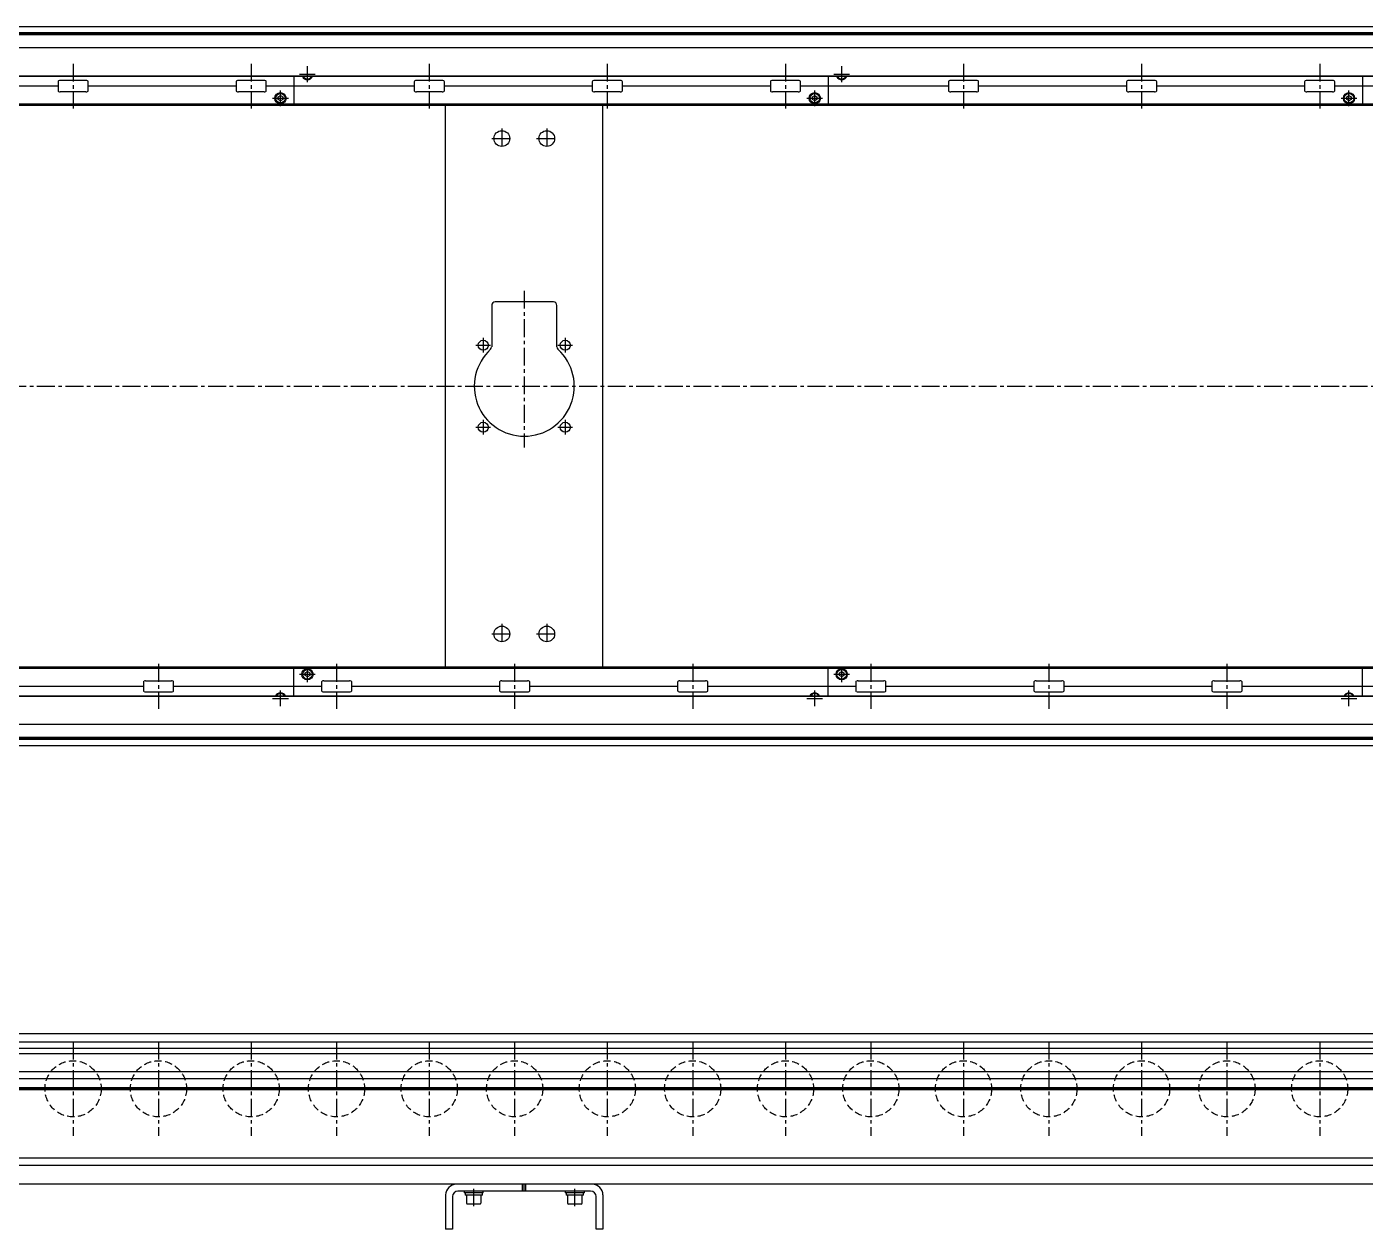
# Model space of a CAD drawing. Extents: x -10 to 4758, y -8 to 1151.
# Drawn here: x 1163 to 2355, y 28 to 1098 of the extents above; entities that cross this region are included whole.
import ezdxf

# ---------------------------------------------------------------- set-up
doc = ezdxf.new("R2010")
doc.units = 0
doc.header["$LTSCALE"] = 0.5
doc.linetypes.add('CENTER', pattern=[50.8, 31.75, -6.35, 6.35, -6.35])
doc.linetypes.add('DASHED', pattern=[19.05, 12.7, -6.35])
for name, color, linetype in [('MSM_CENTER', 1, 'CENTER'), ('MSM_CONTINUOUS', 7, 'CONTINUOUS'), ('MSM_DASHED', 4, 'DASHED')]:
    doc.layers.add(name, color=color, linetype=linetype)

msp = doc.modelspace()

# ---------------------------------------------------------------- linework, layer by layer
at = {"layer": 'MSM_CENTER'}
for p, q in [((1204.7, 1065.5), (1204.7, 1025.5)), ((1363.2, 1065.5), (1363.2, 1025.5)), ((1413.3, 1049.2), (1413.3, 1063.3)), ((1521.7, 1065.5), (1521.7, 1025.5)), ((1680.2, 1065.5), (1680.2, 1025.5)), ((1838.8, 1065.5), (1838.8, 1025.5)), ((1888.8, 1049.2), (1888.8, 1063.3)), ((1997.2, 1065.5), (1997.2, 1025.5)), ((2155.7, 1065.5), (2155.7, 1025.5)), ((2314.2, 1065.5), (2314.2, 1025.5)), ((1406.3, 1056.2), (1420.3, 1056.2)), ((1881.8, 1056.2), (1895.8, 1056.2)), ((1389.3, 1027.7), (1389.3, 1041.8)), ((1864.8, 1027.7), (1864.8, 1041.8)), ((2340.3, 1027.7), (2340.3, 1041.8)), ((1382.3, 1034.8), (1396.3, 1034.8)), ((1857.8, 1034.8), (1871.8, 1034.8)), ((2333.3, 1034.8), (2347.3, 1034.8)), ((1586.3, 1007.9), (1586.3, 989.9)), ((1626.3, 1007.9), (1626.3, 989.9)), ((1577.3, 998.9), (1595.3, 998.9)), ((1617.3, 998.9), (1635.3, 998.9)), ((1606.3, 863.4), (1606.3, 723.9)), ((1563.3, 814.9), (1576.3, 814.9)), ((1569.8, 821.4), (1569.8, 808.4)), ((1636.3, 814.9), (1649.3, 814.9)), ((1642.8, 821.4), (1642.8, 808.4)), ((359.8, 778.4), (3950.9, 778.4)), ((1563.3, 741.9), (1576.3, 741.9)), ((1569.8, 748.4), (1569.8, 735.4)), ((1636.3, 741.9), (1649.3, 741.9)), ((1642.8, 748.4), (1642.8, 735.4)), ((1586.3, 566.9), (1586.3, 548.9)), ((1626.3, 566.9), (1626.3, 548.9)), ((1577.3, 557.9), (1595.3, 557.9)), ((1617.3, 557.9), (1635.3, 557.9)), ((1280.7, 531.3), (1280.7, 491.3)), ((1413.3, 515), (1413.3, 529)), ((1439.2, 531.3), (1439.2, 491.3)), ((1597.7, 531.3), (1597.7, 491.3)), ((1756.2, 531.3), (1756.2, 491.3)), ((1888.8, 515), (1888.8, 529)), ((1914.7, 531.3), (1914.7, 491.3)), ((2073.2, 531.3), (2073.2, 491.3)), ((2231.7, 531.3), (2231.7, 491.3)), ((1406.3, 522), (1420.3, 522)), ((1881.8, 522), (1895.8, 522)), ((1382.3, 500.5), (1396.3, 500.5)), ((1389.3, 493.5), (1389.3, 507.5)), ((1857.8, 500.5), (1871.8, 500.5)), ((1864.8, 493.5), (1864.8, 507.5)), ((2333.3, 500.5), (2347.3, 500.5)), ((2340.3, 493.5), (2340.3, 507.5)), ((1204.7, 195), (1204.7, 111)), ((1280.7, 195), (1280.7, 111)), ((1363.2, 195), (1363.2, 111)), ((1439.2, 195), (1439.2, 111)), ((1521.7, 195), (1521.7, 111)), ((1597.7, 195), (1597.7, 111)), ((1680.2, 195), (1680.2, 111)), ((1756.2, 195), (1756.2, 111)), ((1838.8, 195), (1838.8, 111)), ((1914.7, 195), (1914.7, 111)), ((1997.2, 195), (1997.2, 111)), ((2073.2, 195), (2073.2, 111)), ((2155.7, 195), (2155.7, 111)), ((2231.7, 195), (2231.7, 111)), ((2314.2, 195), (2314.2, 111)), ((367.2, 153), (3941.2, 153)), ((1561.3, 48.4), (1561.3, 64)), ((1651.3, 48.4), (1651.3, 64))]:
    msp.add_line(p, q, dxfattribs=at)
at = {"layer": 'MSM_CONTINUOUS'}
for p, q in [((3940.8, 1098.4), (370.7, 1098.4)), ((3939.2, 1098.3), (372.2, 1098.3)), ((3914.6, 1092.9), (396.9, 1092.9)), ((3914.6, 1091.2), (396.9, 1091.2)), ((3914.5, 1092), (397, 1092)), ((3939.2, 1079.5), (372.2, 1079.5)), ((3939.2, 1054.1), (372.2, 1054.1)), ((3939.2, 1054.5), (422.2, 1054.5)), ((1191.3, 1049.5), (1191.3, 1041.5)), ((1216.2, 1050.5), (1193.3, 1050.5)), ((1218.2, 1041.5), (1218.2, 1049.5)), ((1349.8, 1049.5), (1349.8, 1041.5)), ((1374.7, 1050.5), (1351.8, 1050.5)), ((1376.7, 1041.5), (1376.7, 1049.5)), ((1401.3, 1054.1), (1401.3, 1029.4)), ((1413.3, 1053.9), (1412.9, 1054.1)), ((1413.6, 1054.1), (1413.3, 1053.9)), ((1508.3, 1049.5), (1508.3, 1041.5)), ((1533.2, 1050.5), (1510.3, 1050.5)), ((1535.2, 1041.5), (1535.2, 1049.5)), ((1666.8, 1049.5), (1666.8, 1041.5)), ((1691.7, 1050.5), (1668.8, 1050.5)), ((1693.7, 1041.5), (1693.7, 1049.5)), ((1825.3, 1049.5), (1825.3, 1041.5)), ((1850.2, 1050.5), (1827.3, 1050.5)), ((1852.2, 1041.5), (1852.2, 1049.5)), ((1876.8, 1054.1), (1876.8, 1029.4)), ((1888.8, 1053.9), (1888.4, 1054.1)), ((1889.1, 1054.1), (1888.8, 1053.9)), ((1983.8, 1049.5), (1983.8, 1041.5)), ((2008.7, 1050.5), (1985.8, 1050.5)), ((2010.7, 1041.5), (2010.7, 1049.5)), ((2142.3, 1049.5), (2142.3, 1041.5)), ((2167.2, 1050.5), (2144.3, 1050.5)), ((2169.2, 1041.5), (2169.2, 1049.5)), ((2300.8, 1049.5), (2300.8, 1041.5)), ((2325.7, 1050.5), (2302.8, 1050.5)), ((2327.7, 1041.5), (2327.7, 1049.5)), ((2352.3, 1054.1), (2352.3, 1029.4)), ((1191.3, 1045.5), (1059.7, 1045.5)), ((1216.2, 1040.5), (1193.3, 1040.5)), ((1349.8, 1045.5), (1218.2, 1045.5)), ((1374.7, 1040.5), (1351.8, 1040.5)), ((1508.3, 1045.5), (1376.7, 1045.5)), ((1387.3, 1035.9), (1389.3, 1037.1)), ((1389.3, 1037.1), (1391.3, 1035.9)), ((1533.2, 1040.5), (1510.3, 1040.5)), ((1666.8, 1045.5), (1535.2, 1045.5)), ((1691.7, 1040.5), (1668.8, 1040.5)), ((1825.3, 1045.5), (1693.7, 1045.5)), ((1850.2, 1040.5), (1827.3, 1040.5)), ((1983.8, 1045.5), (1852.2, 1045.5)), ((1862.8, 1035.9), (1864.8, 1037.1)), ((1864.8, 1037.1), (1866.8, 1035.9)), ((2008.7, 1040.5), (1985.8, 1040.5)), ((2142.3, 1045.5), (2010.7, 1045.5)), ((2167.2, 1040.5), (2144.3, 1040.5)), ((2300.8, 1045.5), (2169.2, 1045.5)), ((2325.7, 1040.5), (2302.8, 1040.5)), ((2459.3, 1045.5), (2327.7, 1045.5)), ((2338.3, 1035.9), (2340.3, 1037.1)), ((2340.3, 1037.1), (2342.3, 1035.9)), ((3937.3, 1029.4), (450.3, 1029.4)), ((3940.8, 1028.4), (450.3, 1028.4)), ((1387.3, 1033.6), (1387.3, 1035.9)), ((1389.3, 1032.4), (1387.3, 1033.6)), ((1391.3, 1033.6), (1389.3, 1032.4)), ((1391.3, 1035.9), (1391.3, 1033.6)), ((1536.3, 528.4), (1536.3, 1028.4)), ((1676.3, 528.4), (1676.3, 1028.4)), ((1862.8, 1033.6), (1862.8, 1035.9)), ((1864.8, 1032.4), (1862.8, 1033.6)), ((1866.8, 1033.6), (1864.8, 1032.4)), ((1866.8, 1035.9), (1866.8, 1033.6)), ((2338.3, 1033.6), (2338.3, 1035.9)), ((2340.3, 1032.4), (2338.3, 1033.6)), ((2342.3, 1033.6), (2340.3, 1032.4)), ((2342.3, 1035.9), (2342.3, 1033.6)), ((1577.3, 850.4), (1577.3, 813.5)), ((1632.3, 853.4), (1580.3, 853.4)), ((1635.3, 813.5), (1635.3, 850.4)), ((3940.8, 528.4), (450.3, 528.4)), ((450.3, 527.4), (3937.3, 527.4)), ((1401.3, 502.6), (1401.3, 527.4)), ((1411.3, 523.2), (1413.3, 524.4)), ((1413.3, 524.4), (1415.3, 523.2)), ((1876.8, 502.6), (1876.8, 527.4)), ((1886.8, 523.2), (1888.8, 524.4)), ((1888.8, 524.4), (1890.8, 523.2)), ((2352.3, 502.6), (2352.3, 527.4)), ((1267.3, 515.3), (1267.3, 507.3)), ((1269.3, 516.3), (1292.2, 516.3)), ((1294.2, 507.3), (1294.2, 515.3)), ((1411.3, 520.9), (1411.3, 523.2)), ((1413.3, 519.7), (1411.3, 520.9)), ((1415.3, 520.9), (1413.3, 519.7)), ((1415.3, 523.2), (1415.3, 520.9)), ((1425.8, 515.3), (1425.8, 507.3)), ((1427.8, 516.3), (1450.7, 516.3)), ((1452.7, 507.3), (1452.7, 515.3)), ((1584.3, 515.3), (1584.3, 507.3)), ((1586.3, 516.3), (1609.2, 516.3)), ((1611.2, 507.3), (1611.2, 515.3)), ((1742.8, 515.3), (1742.8, 507.3)), ((1744.8, 516.3), (1767.7, 516.3)), ((1769.7, 507.3), (1769.7, 515.3)), ((1886.8, 520.9), (1886.8, 523.2)), ((1888.8, 519.7), (1886.8, 520.9)), ((1890.8, 520.9), (1888.8, 519.7)), ((1890.8, 523.2), (1890.8, 520.9)), ((1901.3, 515.3), (1901.3, 507.3)), ((1903.3, 516.3), (1926.2, 516.3)), ((1928.2, 507.3), (1928.2, 515.3)), ((2059.8, 515.3), (2059.8, 507.3)), ((2061.8, 516.3), (2084.7, 516.3)), ((2086.7, 507.3), (2086.7, 515.3)), ((2218.3, 515.3), (2218.3, 507.3)), ((2220.3, 516.3), (2243.2, 516.3)), ((2245.2, 507.3), (2245.2, 515.3)), ((3939.2, 502.6), (372.2, 502.6)), ((3939.2, 502.2), (422.2, 502.2)), ((1135.7, 511.3), (1267.3, 511.3)), ((1269.3, 506.3), (1292.2, 506.3)), ((1294.2, 511.3), (1425.8, 511.3)), ((1388.9, 502.6), (1389.3, 502.9)), ((1389.3, 502.9), (1389.6, 502.6)), ((1427.8, 506.3), (1450.7, 506.3)), ((1452.7, 511.3), (1584.3, 511.3)), ((1586.3, 506.3), (1609.2, 506.3)), ((1611.2, 511.3), (1742.8, 511.3)), ((1744.8, 506.3), (1767.7, 506.3)), ((1769.7, 511.3), (1901.3, 511.3)), ((1864.4, 502.6), (1864.8, 502.9)), ((1864.8, 502.9), (1865.1, 502.6)), ((1903.3, 506.3), (1926.2, 506.3)), ((1928.2, 511.3), (2059.8, 511.3)), ((2061.8, 506.3), (2084.7, 506.3)), ((2086.7, 511.3), (2218.3, 511.3)), ((2220.3, 506.3), (2243.2, 506.3)), ((2245.2, 511.3), (2376.8, 511.3)), ((2339.9, 502.6), (2340.3, 502.9)), ((2340.3, 502.9), (2340.6, 502.6)), ((3939.2, 477.2), (372.2, 477.2)), ((3914.6, 465.6), (396.9, 465.6)), ((3914.5, 464.7), (397, 464.7)), ((3940.8, 458.4), (370.7, 458.4)), ((3939.2, 458.4), (372.2, 458.4)), ((3914.6, 463.9), (396.9, 463.9)), ((3939.2, 202), (372.2, 202)), ((3939.2, 194.6), (674.4, 194.6)), ((3823.2, 189), (676.6, 189)), ((3823.2, 184), (678.6, 184)), ((3723.2, 168.2), (667.2, 168.2)), ((3723.2, 161.8), (682.2, 161.8)), ((3723.2, 153.9), (682.2, 153.9)), ((3723.2, 153), (682.2, 153)), ((3723.2, 152.1), (682.2, 152.1)), ((3723.2, 84.8), (679.7, 84.8)), ((3723.2, 91.3), (682.2, 91.3)), ((3940.8, 68), (472.2, 68)), ((1665.3, 62), (1547.3, 62)), ((1552.8, 62), (1552.8, 60.4)), ((1569.8, 60.4), (1552.8, 60.4)), ((1553.6, 60.4), (1553.6, 58.4)), ((1569, 58.4), (1569, 60.4)), ((1569.8, 60.4), (1569.8, 62)), ((1604.8, 62), (1604.8, 68)), ((1606.3, 62), (1606.3, 68)), ((1607.8, 62), (1607.8, 68)), ((1642.8, 62), (1642.8, 60.4)), ((1659.8, 60.4), (1642.8, 60.4)), ((1643.6, 60.4), (1643.6, 58.4)), ((1659, 58.4), (1659, 60.4)), ((1659.8, 60.4), (1659.8, 62)), ((1536.3, 58.5), (1536.3, 28)), ((1542.3, 57), (1542.3, 28)), ((1569, 58.4), (1553.6, 58.4)), ((1554.8, 58.4), (1554.8, 51.2)), ((1566.9, 50.4), (1555.6, 50.4)), ((1567.8, 51.2), (1567.8, 58.4)), ((1659, 58.4), (1643.6, 58.4)), ((1644.8, 58.4), (1644.8, 51.2)), ((1656.9, 50.4), (1645.6, 50.4)), ((1657.8, 51.2), (1657.8, 58.4)), ((1670.3, 28), (1670.3, 57)), ((1676.3, 58.5), (1676.3, 28)), ((1542.3, 28), (1536.3, 28)), ((1676.3, 28), (1670.3, 28))]:
    msp.add_line(p, q, dxfattribs=at)
for centre, radius in [((1389.3, 1034.8), 5), ((1389.3, 1034.8), 4.25), ((1864.8, 1034.8), 5), ((1864.8, 1034.8), 4.25), ((2340.3, 1034.8), 5), ((2340.3, 1034.8), 4.25), ((1586.3, 998.9), 7), ((1626.3, 998.9), 7), ((1569.8, 814.9), 4.5), ((1642.8, 814.9), 4.5), ((1569.8, 741.9), 4.5), ((1642.8, 741.9), 4.5), ((1586.3, 557.9), 7), ((1626.3, 557.9), 7), ((1413.3, 522), 5), ((1413.3, 522), 4.25), ((1888.8, 522), 5), ((1888.8, 522), 4.25)]:
    msp.add_circle(centre, radius, dxfattribs=at)
for centre, radius, start, end in [((1192.2, 1049.4), 0.882, 115.5328, 172.1027), ((1193.3, 1047.1), 3.41, 89.6687, 115.2454), ((1216.2, 1047.1), 3.41, 64.7546, 90.3313), ((1217.3, 1049.4), 0.882, 7.8973, 64.4672), ((1350.7, 1049.4), 0.882, 115.5328, 172.1027), ((1351.8, 1047.1), 3.41, 89.6687, 115.2454), ((1374.7, 1047.1), 3.41, 64.7546, 90.3313), ((1375.8, 1049.4), 0.882, 7.8973, 64.4672), ((1413.3, 1056.2), 5, 204.8346, 335.1654), ((1413.3, 1056.2), 4.25, 209.6116, 330.3884), ((1509.2, 1049.4), 0.882, 115.5328, 172.1027), ((1510.3, 1047.1), 3.41, 89.6687, 115.2454), ((1533.2, 1047.1), 3.41, 64.7546, 90.3313), ((1534.3, 1049.4), 0.882, 7.8973, 64.4672), ((1667.7, 1049.4), 0.882, 115.5328, 172.1027), ((1668.8, 1047.1), 3.41, 89.6687, 115.2454), ((1691.7, 1047.1), 3.41, 64.7546, 90.3313), ((1692.8, 1049.4), 0.882, 7.8973, 64.4672), ((1826.2, 1049.4), 0.882, 115.5328, 172.1027), ((1827.3, 1047.1), 3.41, 89.6687, 115.2454), ((1850.2, 1047.1), 3.41, 64.7546, 90.3313), ((1851.3, 1049.4), 0.882, 7.8973, 64.4672), ((1888.8, 1056.2), 5, 204.8346, 335.1654), ((1888.8, 1056.2), 4.25, 209.6116, 330.3884), ((1984.7, 1049.4), 0.882, 115.5328, 172.1027), ((1985.8, 1047.1), 3.41, 89.6687, 115.2454), ((2008.7, 1047.1), 3.41, 64.7546, 90.3313), ((2009.8, 1049.4), 0.882, 7.8973, 64.4672), ((2143.2, 1049.4), 0.882, 115.5328, 172.1027), ((2144.3, 1047.1), 3.41, 89.6687, 115.2454), ((2167.2, 1047.1), 3.41, 64.7546, 90.3313), ((2168.3, 1049.4), 0.882, 7.8973, 64.4672), ((2301.7, 1049.4), 0.882, 115.5328, 172.1027), ((2302.8, 1047.1), 3.41, 89.6687, 115.2454), ((2325.7, 1047.1), 3.41, 64.7546, 90.3313), ((2326.8, 1049.4), 0.882, 7.8973, 64.4672), ((1192.2, 1041.6), 0.882, 187.8973, 244.4672), ((1193.3, 1043.9), 3.41, 244.7546, 270.3313), ((1216.2, 1043.9), 3.41, 269.6687, 295.2454), ((1217.3, 1041.6), 0.882, 295.5328, 352.1027), ((1350.7, 1041.6), 0.882, 187.8973, 244.4672), ((1351.8, 1043.9), 3.41, 244.7546, 270.3313), ((1374.7, 1043.9), 3.41, 269.6687, 295.2454), ((1375.8, 1041.6), 0.882, 295.5328, 352.1027), ((1509.2, 1041.6), 0.882, 187.8973, 244.4672), ((1510.3, 1043.9), 3.41, 244.7546, 270.3313), ((1533.2, 1043.9), 3.41, 269.6687, 295.2454), ((1534.3, 1041.6), 0.882, 295.5328, 352.1027), ((1667.7, 1041.6), 0.882, 187.8973, 244.4672), ((1668.8, 1043.9), 3.41, 244.7546, 270.3313), ((1691.7, 1043.9), 3.41, 269.6687, 295.2454), ((1692.8, 1041.6), 0.882, 295.5328, 352.1027), ((1826.2, 1041.6), 0.882, 187.8973, 244.4672), ((1827.3, 1043.9), 3.41, 244.7546, 270.3313), ((1850.2, 1043.9), 3.41, 269.6687, 295.2454), ((1851.3, 1041.6), 0.882, 295.5328, 352.1027), ((1984.7, 1041.6), 0.882, 187.8973, 244.4672), ((1985.8, 1043.9), 3.41, 244.7546, 270.3313), ((2008.7, 1043.9), 3.41, 269.6687, 295.2454), ((2009.8, 1041.6), 0.882, 295.5328, 352.1027), ((2143.2, 1041.6), 0.882, 187.8973, 244.4672), ((2144.3, 1043.9), 3.41, 244.7546, 270.3313), ((2167.2, 1043.9), 3.41, 269.6687, 295.2454), ((2168.3, 1041.6), 0.882, 295.5328, 352.1027), ((2301.7, 1041.6), 0.882, 187.8973, 244.4672), ((2302.8, 1043.9), 3.41, 244.7546, 270.3313), ((2325.7, 1043.9), 3.41, 269.6687, 295.2454), ((2326.8, 1041.6), 0.882, 295.5328, 352.1027), ((1580.3, 850.4), 3, 90, 180), ((1632.3, 850.4), 3, 0, 90), ((1606.3, 778.4), 44.5, 132.3521, 47.6479), ((1574.2, 813.5), 3, 312.3521, 360), ((1638.3, 813.5), 3, 180, 227.6479), ((1268.2, 515.2), 0.882, 115.5328, 172.1027), ((1269.3, 512.9), 3.41, 89.6687, 115.2454), ((1292.2, 512.9), 3.41, 64.7546, 90.3313), ((1293.3, 515.2), 0.882, 7.8973, 64.4672), ((1426.7, 515.2), 0.882, 115.5328, 172.1027), ((1427.8, 512.9), 3.41, 89.6687, 115.2454), ((1450.7, 512.9), 3.41, 64.7546, 90.3313), ((1451.8, 515.2), 0.882, 7.8973, 64.4672), ((1585.2, 515.2), 0.882, 115.5328, 172.1027), ((1586.3, 512.9), 3.41, 89.6687, 115.2454), ((1609.2, 512.9), 3.41, 64.7546, 90.3313), ((1610.3, 515.2), 0.882, 7.8973, 64.4672), ((1743.7, 515.2), 0.882, 115.5328, 172.1027), ((1744.8, 512.9), 3.41, 89.6687, 115.2454), ((1767.7, 512.9), 3.41, 64.7546, 90.3313), ((1768.8, 515.2), 0.882, 7.8973, 64.4672), ((1902.2, 515.2), 0.882, 115.5328, 172.1027), ((1903.3, 512.9), 3.41, 89.6687, 115.2454), ((1926.2, 512.9), 3.41, 64.7546, 90.3313), ((1927.3, 515.2), 0.882, 7.8973, 64.4672), ((2060.7, 515.2), 0.882, 115.5328, 172.1027), ((2061.8, 512.9), 3.41, 89.6687, 115.2454), ((2084.7, 512.9), 3.41, 64.7546, 90.3313), ((2085.8, 515.2), 0.882, 7.8973, 64.4672), ((2219.2, 515.2), 0.882, 115.5328, 172.1027), ((2220.3, 512.9), 3.41, 89.6687, 115.2454), ((2243.2, 512.9), 3.41, 64.7546, 90.3313), ((2244.3, 515.2), 0.882, 7.8973, 64.4672), ((1268.2, 507.4), 0.882, 187.8973, 244.4672), ((1269.3, 509.7), 3.41, 244.7546, 270.3313), ((1292.2, 509.7), 3.41, 269.6687, 295.2454), ((1293.3, 507.4), 0.882, 295.5328, 352.1027), ((1389.3, 500.5), 5, 24.8346, 155.1654), ((1389.3, 500.5), 4.25, 29.6116, 150.3884), ((1426.7, 507.4), 0.882, 187.8973, 244.4672), ((1427.8, 509.7), 3.41, 244.7546, 270.3313), ((1450.7, 509.7), 3.41, 269.6687, 295.2454), ((1451.8, 507.4), 0.882, 295.5328, 352.1027), ((1585.2, 507.4), 0.882, 187.8973, 244.4672), ((1586.3, 509.7), 3.41, 244.7546, 270.3313), ((1609.2, 509.7), 3.41, 269.6687, 295.2454), ((1610.3, 507.4), 0.882, 295.5328, 352.1027), ((1743.7, 507.4), 0.882, 187.8973, 244.4672), ((1744.8, 509.7), 3.41, 244.7546, 270.3313), ((1767.7, 509.7), 3.41, 269.6687, 295.2454), ((1768.8, 507.4), 0.882, 295.5328, 352.1027), ((1864.8, 500.5), 5, 24.8346, 155.1654), ((1864.8, 500.5), 4.25, 29.6116, 150.3884), ((1902.2, 507.4), 0.882, 187.8973, 244.4672), ((1903.3, 509.7), 3.41, 244.7546, 270.3313), ((1926.2, 509.7), 3.41, 269.6687, 295.2454), ((1927.3, 507.4), 0.882, 295.5328, 352.1027), ((2060.7, 507.4), 0.882, 187.8973, 244.4672), ((2061.8, 509.7), 3.41, 244.7546, 270.3313), ((2084.7, 509.7), 3.41, 269.6687, 295.2454), ((2085.8, 507.4), 0.882, 295.5328, 352.1027), ((2219.2, 507.4), 0.882, 187.8973, 244.4672), ((2220.3, 509.7), 3.41, 244.7546, 270.3313), ((2243.2, 509.7), 3.41, 269.6687, 295.2454), ((2244.3, 507.4), 0.882, 295.5328, 352.1027), ((2340.3, 500.5), 5, 24.8346, 155.1654), ((2340.3, 500.5), 4.25, 29.6116, 150.3884), ((1545.8, 58.5), 9.5, 90, 180), ((1547.3, 57), 5, 90, 180), ((1665.3, 57), 5, 0, 90), ((1666.8, 58.5), 9.5, 0, 90), ((1555.6, 51.2), 0.8, 180, 270), ((1566.9, 51.2), 0.8, 270, 0), ((1645.6, 51.2), 0.8, 180, 270), ((1656.9, 51.2), 0.8, 270, 0)]:
    msp.add_arc(centre, radius, start, end, dxfattribs=at)
at = {"layer": 'MSM_DASHED'}
for centre in [(1204.7, 153), (1280.7, 153), (1363.2, 153), (1439.2, 153), (1521.7, 153), (1597.7, 153), (1680.2, 153), (1756.2, 153), (1838.8, 153), (1914.7, 153), (1997.2, 153), (2073.2, 153), (2155.7, 153), (2231.7, 153), (2314.2, 153)]:
    msp.add_circle(centre, 25, dxfattribs=at)

doc.saveas('drawing.dxf')
